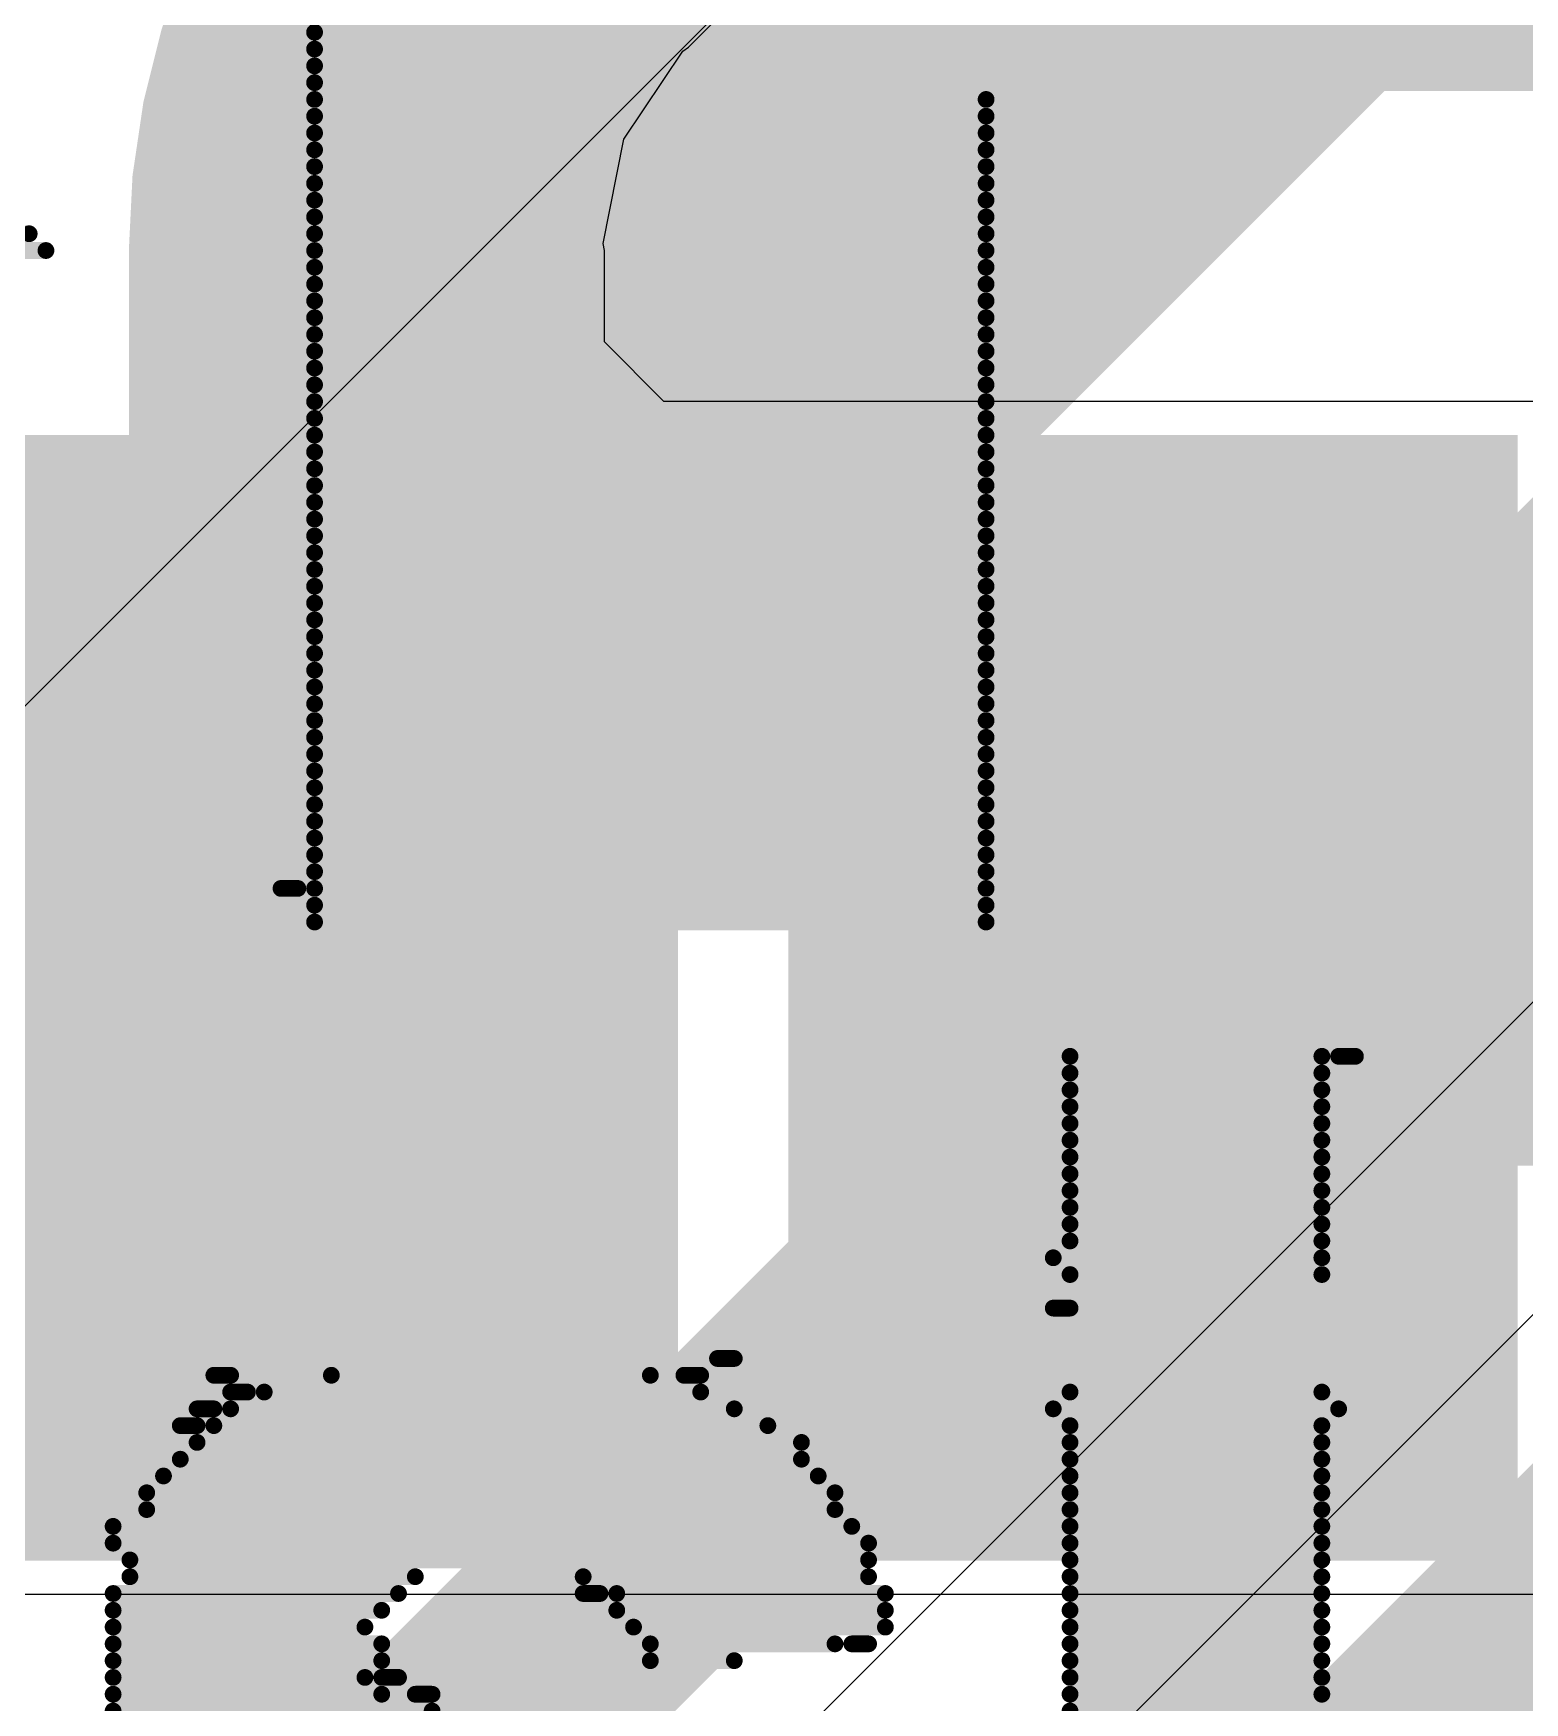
# Model space of a CAD drawing. Header units: inches. Extents: x -0.9 to 13.3, y -2.2 to 2.7.
# Drawn here: x 0.8137 to 0.9025, y -0.4595 to -0.3601 of the extents above; entities that cross this region are included whole.
import ezdxf

# ---------------------------------------------------------------- set-up
doc = ezdxf.new("R2010")
doc.units = ezdxf.units.IN
doc.header["$MEASUREMENT"] = 0
for name, color, linetype in [('Board Outline', 216, 'Continuous'), ('Bottom Layer', 5, 'Continuous'), ('Bottom Overlay', 54, 'Continuous'), ('Dimension', 6, 'Continuous'), ('Top Layer', 1, 'Continuous'), ('Top Paste', 8, 'Continuous'), ('Top Solder', 216, 'Continuous')]:
    doc.layers.add(name, color=color, linetype=linetype)

# ---------------------------------------------------------------- blocks, each defined once
blk = doc.blocks.new('38_SMD_M______16')
at = {"layer": 'Top Layer'}
for points in [[(0.314961, -0.232677), (0.374016, -0.232677), (0.374016, -0.26811), (0.314961, -0.26811)], [(0.314961, -0.282677), (0.374016, -0.282677), (0.374016, -0.31811), (0.314961, -0.31811)]]:
    blk.add_hatch(color=1, dxfattribs=at).paths.add_polyline_path(points)
at = {"layer": 'Top Paste'}
for points in [[(0.314961, -0.232677), (0.374016, -0.232677), (0.374016, -0.26811), (0.314961, -0.26811)], [(0.314961, -0.282677), (0.374016, -0.282677), (0.374016, -0.31811), (0.314961, -0.31811)]]:
    blk.add_hatch(color=8, dxfattribs=at).paths.add_polyline_path(points)
at = {"layer": 'Top Solder'}
for points in [[(0.310961, -0.228677), (0.378016, -0.228677), (0.378016, -0.27211), (0.310961, -0.27211)], [(0.310961, -0.278677), (0.378016, -0.278677), (0.378016, -0.32211), (0.310961, -0.32211)]]:
    blk.add_hatch(color=216, dxfattribs=at).paths.add_polyline_path(points)

msp = doc.modelspace()

# ---------------------------------------------------------------- linework, layer by layer
at = {"layer": 'Board Outline'}
msp.add_lwpolyline([(1.99867, 0.21567, 0.01, 0.01, -1.122171), (-0.011594, -1.513286, 0.01, 0.01, 0)], format="xyseb", dxfattribs=at)
at = {"layer": 'Bottom Layer'}
for p, q in [((0.833301, -0.48749), (1.154223, -0.166568)), ((1.154525, -0.184878), (0.824075, -0.515328)), ((0.885105, -0.32822), (0.785905, -0.42742))]:
    msp.add_line(p, q, dxfattribs=at)
for points in [[(0.799243, -0.440757, 0.025, 0.025, 0), (1.100501, -0.139499, 0.025, 0.025, 0)], [(0.823568, -0.477757, 0.015, 0.015, 0), (1.147989, -0.153336, 0.015, 0.015, 0)], [(0.833808, -0.525061, 0.015, 0.015, 0), (1.164258, -0.19461, 0.015, 0.015, 0)]]:
    msp.add_lwpolyline(points, format="xyseb", dxfattribs=at)
at = {"layer": 'Bottom Overlay'}
for points in [[(0.830404, -0.360047, 0.001, 0.001, 0), (0.950404, -0.360047, 0.001, 0.001, 0)], [(0.830404, -0.361047, 0.001, 0.001, 0), (0.950404, -0.361047, 0.001, 0.001, 0)], [(0.830404, -0.362047, 0.001, 0.001, 0), (0.950404, -0.362047, 0.001, 0.001, 0)], [(0.830404, -0.363047, 0.001, 0.001, 0), (0.950404, -0.363047, 0.001, 0.001, 0)], [(0.830404, -0.364047, 0.001, 0.001, 0), (0.870404, -0.364047, 0.001, 0.001, 0)], [(0.830404, -0.365047, 0.001, 0.001, 0), (0.870404, -0.365047, 0.001, 0.001, 0)], [(0.830404, -0.366047, 0.001, 0.001, 0), (0.870404, -0.366047, 0.001, 0.001, 0)], [(0.830404, -0.367047, 0.001, 0.001, 0), (0.870404, -0.367047, 0.001, 0.001, 0)], [(0.830404, -0.368047, 0.001, 0.001, 0), (0.870404, -0.368047, 0.001, 0.001, 0)], [(0.830404, -0.369047, 0.001, 0.001, 0), (0.870404, -0.369047, 0.001, 0.001, 0)], [(0.830404, -0.370047, 0.001, 0.001, 0), (0.870404, -0.370047, 0.001, 0.001, 0)], [(0.830404, -0.371047, 0.001, 0.001, 0), (0.870404, -0.371047, 0.001, 0.001, 0)], [(0.775404, -0.372047, 0.001, 0.001, 0), (0.813404, -0.372047, 0.001, 0.001, 0)], [(0.830404, -0.372047, 0.001, 0.001, 0), (0.870404, -0.372047, 0.001, 0.001, 0)], [(0.775404, -0.373047, 0.001, 0.001, 0), (0.814404, -0.373047, 0.001, 0.001, 0)], [(0.830404, -0.373047, 0.001, 0.001, 0), (0.870404, -0.373047, 0.001, 0.001, 0)], [(0.830404, -0.374047, 0.001, 0.001, 0), (0.870404, -0.374047, 0.001, 0.001, 0)], [(0.830404, -0.375047, 0.001, 0.001, 0), (0.870404, -0.375047, 0.001, 0.001, 0)], [(0.830404, -0.376047, 0.001, 0.001, 0), (0.870404, -0.376047, 0.001, 0.001, 0)], [(0.830404, -0.377047, 0.001, 0.001, 0), (0.870404, -0.377047, 0.001, 0.001, 0)], [(0.830404, -0.378047, 0.001, 0.001, 0), (0.870404, -0.378047, 0.001, 0.001, 0)], [(0.830404, -0.379047, 0.001, 0.001, 0), (0.870404, -0.379047, 0.001, 0.001, 0)], [(0.830404, -0.380047, 0.001, 0.001, 0), (0.870404, -0.380047, 0.001, 0.001, 0)], [(0.830404, -0.381047, 0.001, 0.001, 0), (0.870404, -0.381047, 0.001, 0.001, 0)], [(0.830404, -0.382047, 0.001, 0.001, 0), (0.870404, -0.382047, 0.001, 0.001, 0)], [(0.830404, -0.383047, 0.001, 0.001, 0), (0.870404, -0.383047, 0.001, 0.001, 0)], [(0.830404, -0.384047, 0.001, 0.001, 0), (0.870404, -0.384047, 0.001, 0.001, 0)], [(0.830404, -0.385047, 0.001, 0.001, 0), (0.870404, -0.385047, 0.001, 0.001, 0)], [(0.830404, -0.386047, 0.001, 0.001, 0), (0.870404, -0.386047, 0.001, 0.001, 0)], [(0.830404, -0.387047, 0.001, 0.001, 0), (0.870404, -0.387047, 0.001, 0.001, 0)], [(0.830404, -0.388047, 0.001, 0.001, 0), (0.870404, -0.388047, 0.001, 0.001, 0)], [(0.830404, -0.389047, 0.001, 0.001, 0), (0.870404, -0.389047, 0.001, 0.001, 0)], [(0.830404, -0.390047, 0.001, 0.001, 0), (0.870404, -0.390047, 0.001, 0.001, 0)], [(0.830404, -0.391047, 0.001, 0.001, 0), (0.870404, -0.391047, 0.001, 0.001, 0)], [(0.830404, -0.392047, 0.001, 0.001, 0), (0.870404, -0.392047, 0.001, 0.001, 0)], [(0.830404, -0.393047, 0.001, 0.001, 0), (0.870404, -0.393047, 0.001, 0.001, 0)], [(0.830404, -0.394047, 0.001, 0.001, 0), (0.870404, -0.394047, 0.001, 0.001, 0)], [(0.830404, -0.395047, 0.001, 0.001, 0), (0.870404, -0.395047, 0.001, 0.001, 0)], [(0.830404, -0.396047, 0.001, 0.001, 0), (0.870404, -0.396047, 0.001, 0.001, 0)], [(0.830404, -0.397047, 0.001, 0.001, 0), (0.870404, -0.397047, 0.001, 0.001, 0)], [(0.830404, -0.398047, 0.001, 0.001, 0), (0.870404, -0.398047, 0.001, 0.001, 0)], [(0.830404, -0.399047, 0.001, 0.001, 0), (0.870404, -0.399047, 0.001, 0.001, 0)], [(0.830404, -0.400047, 0.001, 0.001, 0), (0.870404, -0.400047, 0.001, 0.001, 0)], [(0.830404, -0.401047, 0.001, 0.001, 0), (0.870404, -0.401047, 0.001, 0.001, 0)], [(0.830404, -0.402047, 0.001, 0.001, 0), (0.870404, -0.402047, 0.001, 0.001, 0)], [(0.830404, -0.403047, 0.001, 0.001, 0), (0.870404, -0.403047, 0.001, 0.001, 0)], [(0.830404, -0.404047, 0.001, 0.001, 0), (0.870404, -0.404047, 0.001, 0.001, 0)], [(0.830404, -0.405047, 0.001, 0.001, 0), (0.870404, -0.405047, 0.001, 0.001, 0)], [(0.830404, -0.406047, 0.001, 0.001, 0), (0.870404, -0.406047, 0.001, 0.001, 0)], [(0.830404, -0.407047, 0.001, 0.001, 0), (0.870404, -0.407047, 0.001, 0.001, 0)], [(0.830404, -0.408047, 0.001, 0.001, 0), (0.870404, -0.408047, 0.001, 0.001, 0)], [(0.830404, -0.409047, 0.001, 0.001, 0), (0.870404, -0.409047, 0.001, 0.001, 0)], [(0.830404, -0.410047, 0.001, 0.001, 0), (0.870404, -0.410047, 0.001, 0.001, 0)], [(0.828404, -0.411047, 0.001, 0.001, 0), (0.829404, -0.411047, 0.001, 0.001, 0)], [(0.830404, -0.411047, 0.001, 0.001, 0), (0.870404, -0.411047, 0.001, 0.001, 0)], [(0.830404, -0.412047, 0.001, 0.001, 0), (0.870404, -0.412047, 0.001, 0.001, 0)], [(0.830404, -0.413047, 0.001, 0.001, 0), (0.870404, -0.413047, 0.001, 0.001, 0)], [(0.875404, -0.421047, 0.001, 0.001, 0), (0.890404, -0.421047, 0.001, 0.001, 0)], [(0.891404, -0.421047, 0.001, 0.001, 0), (0.892404, -0.421047, 0.001, 0.001, 0)], [(0.875404, -0.422047, 0.001, 0.001, 0), (0.890404, -0.422047, 0.001, 0.001, 0)], [(0.875404, -0.423047, 0.001, 0.001, 0), (0.890404, -0.423047, 0.001, 0.001, 0)], [(0.875404, -0.424047, 0.001, 0.001, 0), (0.890404, -0.424047, 0.001, 0.001, 0)], [(0.875404, -0.425047, 0.001, 0.001, 0), (0.890404, -0.425047, 0.001, 0.001, 0)], [(0.875404, -0.426047, 0.001, 0.001, 0), (0.890404, -0.426047, 0.001, 0.001, 0)], [(0.875404, -0.427047, 0.001, 0.001, 0), (0.890404, -0.427047, 0.001, 0.001, 0)], [(0.875404, -0.428047, 0.001, 0.001, 0), (0.890404, -0.428047, 0.001, 0.001, 0)], [(0.875404, -0.429047, 0.001, 0.001, 0), (0.890404, -0.429047, 0.001, 0.001, 0)], [(0.875404, -0.430047, 0.001, 0.001, 0), (0.890404, -0.430047, 0.001, 0.001, 0)], [(0.875404, -0.431047, 0.001, 0.001, 0), (0.890404, -0.431047, 0.001, 0.001, 0)], [(0.875404, -0.432047, 0.001, 0.001, 0), (0.890404, -0.432047, 0.001, 0.001, 0)], [(0.874404, -0.433047, 0.001, 0.001, 0), (0.890404, -0.433047, 0.001, 0.001, 0)], [(0.875404, -0.434047, 0.001, 0.001, 0), (0.890404, -0.434047, 0.001, 0.001, 0)], [(0.874404, -0.436047, 0.001, 0.001, 0), (0.875404, -0.436047, 0.001, 0.001, 0)], [(0.854404, -0.439047, 0.001, 0.001, 0), (0.855404, -0.439047, 0.001, 0.001, 0)], [(0.824404, -0.440047, 0.001, 0.001, 0), (0.825404, -0.440047, 0.001, 0.001, 0)], [(0.831404, -0.440047, 0.001, 0.001, 0), (0.850404, -0.440047, 0.001, 0.001, 0)], [(0.852404, -0.440047, 0.001, 0.001, 0), (0.853404, -0.440047, 0.001, 0.001, 0)], [(0.825404, -0.441047, 0.001, 0.001, 0), (0.826404, -0.441047, 0.001, 0.001, 0)], [(0.827404, -0.441047, 0.001, 0.001, 0), (0.853404, -0.441047, 0.001, 0.001, 0)], [(0.875404, -0.441047, 0.001, 0.001, 0), (0.890404, -0.441047, 0.001, 0.001, 0)], [(0.823404, -0.442047, 0.001, 0.001, 0), (0.824404, -0.442047, 0.001, 0.001, 0)], [(0.825404, -0.442047, 0.001, 0.001, 0), (0.855404, -0.442047, 0.001, 0.001, 0)], [(0.874404, -0.442047, 0.001, 0.001, 0), (0.891404, -0.442047, 0.001, 0.001, 0)], [(0.822404, -0.443047, 0.001, 0.001, 0), (0.823404, -0.443047, 0.001, 0.001, 0)], [(0.824404, -0.443047, 0.001, 0.001, 0), (0.857404, -0.443047, 0.001, 0.001, 0)], [(0.875404, -0.443047, 0.001, 0.001, 0), (0.890404, -0.443047, 0.001, 0.001, 0)], [(0.823404, -0.444047, 0.001, 0.001, 0), (0.859404, -0.444047, 0.001, 0.001, 0)], [(0.875404, -0.444047, 0.001, 0.001, 0), (0.890404, -0.444047, 0.001, 0.001, 0)], [(0.822404, -0.445047, 0.001, 0.001, 0), (0.859404, -0.445047, 0.001, 0.001, 0)], [(0.875404, -0.445047, 0.001, 0.001, 0), (0.890404, -0.445047, 0.001, 0.001, 0)], [(0.821404, -0.446047, 0.001, 0.001, 0), (0.860404, -0.446047, 0.001, 0.001, 0)], [(0.875404, -0.446047, 0.001, 0.001, 0), (0.890404, -0.446047, 0.001, 0.001, 0)], [(0.820404, -0.447047, 0.001, 0.001, 0), (0.861404, -0.447047, 0.001, 0.001, 0)], [(0.875404, -0.447047, 0.001, 0.001, 0), (0.890404, -0.447047, 0.001, 0.001, 0)], [(0.820404, -0.448047, 0.001, 0.001, 0), (0.861404, -0.448047, 0.001, 0.001, 0)], [(0.875404, -0.448047, 0.001, 0.001, 0), (0.890404, -0.448047, 0.001, 0.001, 0)], [(0.818404, -0.449047, 0.001, 0.001, 0), (0.862404, -0.449047, 0.001, 0.001, 0)], [(0.875404, -0.449047, 0.001, 0.001, 0), (0.890404, -0.449047, 0.001, 0.001, 0)], [(0.818404, -0.450047, 0.001, 0.001, 0), (0.863404, -0.450047, 0.001, 0.001, 0)], [(0.875404, -0.450047, 0.001, 0.001, 0), (0.890404, -0.450047, 0.001, 0.001, 0)], [(0.819404, -0.451047, 0.001, 0.001, 0), (0.863404, -0.451047, 0.001, 0.001, 0)], [(0.875404, -0.451047, 0.001, 0.001, 0), (0.890404, -0.451047, 0.001, 0.001, 0)], [(0.819404, -0.452047, 0.001, 0.001, 0), (0.836404, -0.452047, 0.001, 0.001, 0)], [(0.846404, -0.452047, 0.001, 0.001, 0), (0.863404, -0.452047, 0.001, 0.001, 0)], [(0.875404, -0.452047, 0.001, 0.001, 0), (0.890404, -0.452047, 0.001, 0.001, 0)], [(0.818404, -0.453047, 0.001, 0.001, 0), (0.835404, -0.453047, 0.001, 0.001, 0)], [(0.846404, -0.453047, 0.001, 0.001, 0), (0.847404, -0.453047, 0.001, 0.001, 0)], [(0.848404, -0.453047, 0.001, 0.001, 0), (0.864404, -0.453047, 0.001, 0.001, 0)], [(0.875404, -0.453047, 0.001, 0.001, 0), (0.890404, -0.453047, 0.001, 0.001, 0)], [(0.818404, -0.454047, 0.001, 0.001, 0), (0.834404, -0.454047, 0.001, 0.001, 0)], [(0.848404, -0.454047, 0.001, 0.001, 0), (0.864404, -0.454047, 0.001, 0.001, 0)], [(0.875404, -0.454047, 0.001, 0.001, 0), (0.890404, -0.454047, 0.001, 0.001, 0)], [(0.818404, -0.455047, 0.001, 0.001, 0), (0.833404, -0.455047, 0.001, 0.001, 0)], [(0.849404, -0.455047, 0.001, 0.001, 0), (0.864404, -0.455047, 0.001, 0.001, 0)], [(0.875404, -0.455047, 0.001, 0.001, 0), (0.890404, -0.455047, 0.001, 0.001, 0)], [(0.818404, -0.456047, 0.001, 0.001, 0), (0.834404, -0.456047, 0.001, 0.001, 0)], [(0.850404, -0.456047, 0.001, 0.001, 0), (0.861404, -0.456047, 0.001, 0.001, 0)], [(0.862404, -0.456047, 0.001, 0.001, 0), (0.863404, -0.456047, 0.001, 0.001, 0)], [(0.875404, -0.456047, 0.001, 0.001, 0), (0.890404, -0.456047, 0.001, 0.001, 0)], [(0.818404, -0.457047, 0.001, 0.001, 0), (0.834404, -0.457047, 0.001, 0.001, 0)], [(0.850404, -0.457047, 0.001, 0.001, 0), (0.855404, -0.457047, 0.001, 0.001, 0)], [(0.875404, -0.457047, 0.001, 0.001, 0), (0.890404, -0.457047, 0.001, 0.001, 0)], [(0.818404, -0.458047, 0.001, 0.001, 0), (0.833404, -0.458047, 0.001, 0.001, 0)], [(0.834404, -0.458047, 0.001, 0.001, 0), (0.835404, -0.458047, 0.001, 0.001, 0)], [(0.875404, -0.458047, 0.001, 0.001, 0), (0.890404, -0.458047, 0.001, 0.001, 0)], [(0.818404, -0.459047, 0.001, 0.001, 0), (0.834404, -0.459047, 0.001, 0.001, 0)], [(0.836404, -0.459047, 0.001, 0.001, 0), (0.837404, -0.459047, 0.001, 0.001, 0)], [(0.875404, -0.459047, 0.001, 0.001, 0), (0.890404, -0.459047, 0.001, 0.001, 0)], [(0.818404, -0.460047, 0.001, 0.001, 0), (0.837404, -0.460047, 0.001, 0.001, 0)], [(0.875404, -0.460047, 0.001, 0.001, 0), (0.890404, -0.460047, 0.001, 0.001, 0)]]:
    msp.add_lwpolyline(points, format="xyseb", dxfattribs=at)
for points in [[(0.830154, -0.360047, 0.0005, 0.0005, 1), (0.830654, -0.360047, 0.0005, 0.0005, 1)], [(0.830154, -0.361047, 0.0005, 0.0005, 1), (0.830654, -0.361047, 0.0005, 0.0005, 1)], [(0.830154, -0.362047, 0.0005, 0.0005, 1), (0.830654, -0.362047, 0.0005, 0.0005, 1)], [(0.830154, -0.363047, 0.0005, 0.0005, 1), (0.830654, -0.363047, 0.0005, 0.0005, 1)], [(0.830154, -0.364047, 0.0005, 0.0005, 1), (0.830654, -0.364047, 0.0005, 0.0005, 1)], [(0.870154, -0.364047, 0.0005, 0.0005, 1), (0.870654, -0.364047, 0.0005, 0.0005, 1)], [(0.830154, -0.365047, 0.0005, 0.0005, 1), (0.830654, -0.365047, 0.0005, 0.0005, 1)], [(0.870154, -0.365047, 0.0005, 0.0005, 1), (0.870654, -0.365047, 0.0005, 0.0005, 1)], [(0.830154, -0.366047, 0.0005, 0.0005, 1), (0.830654, -0.366047, 0.0005, 0.0005, 1)], [(0.870154, -0.366047, 0.0005, 0.0005, 1), (0.870654, -0.366047, 0.0005, 0.0005, 1)], [(0.830154, -0.367047, 0.0005, 0.0005, 1), (0.830654, -0.367047, 0.0005, 0.0005, 1)], [(0.870154, -0.367047, 0.0005, 0.0005, 1), (0.870654, -0.367047, 0.0005, 0.0005, 1)], [(0.830154, -0.368047, 0.0005, 0.0005, 1), (0.830654, -0.368047, 0.0005, 0.0005, 1)], [(0.870154, -0.368047, 0.0005, 0.0005, 1), (0.870654, -0.368047, 0.0005, 0.0005, 1)], [(0.830154, -0.369047, 0.0005, 0.0005, 1), (0.830654, -0.369047, 0.0005, 0.0005, 1)], [(0.870154, -0.369047, 0.0005, 0.0005, 1), (0.870654, -0.369047, 0.0005, 0.0005, 1)], [(0.830154, -0.370047, 0.0005, 0.0005, 1), (0.830654, -0.370047, 0.0005, 0.0005, 1)], [(0.870154, -0.370047, 0.0005, 0.0005, 1), (0.870654, -0.370047, 0.0005, 0.0005, 1)], [(0.830154, -0.371047, 0.0005, 0.0005, 1), (0.830654, -0.371047, 0.0005, 0.0005, 1)], [(0.870154, -0.371047, 0.0005, 0.0005, 1), (0.870654, -0.371047, 0.0005, 0.0005, 1)], [(0.813154, -0.372047, 0.0005, 0.0005, 1), (0.813654, -0.372047, 0.0005, 0.0005, 1)], [(0.830154, -0.372047, 0.0005, 0.0005, 1), (0.830654, -0.372047, 0.0005, 0.0005, 1)], [(0.870154, -0.372047, 0.0005, 0.0005, 1), (0.870654, -0.372047, 0.0005, 0.0005, 1)], [(0.814154, -0.373047, 0.0005, 0.0005, 1), (0.814654, -0.373047, 0.0005, 0.0005, 1)], [(0.830154, -0.373047, 0.0005, 0.0005, 1), (0.830654, -0.373047, 0.0005, 0.0005, 1)], [(0.870154, -0.373047, 0.0005, 0.0005, 1), (0.870654, -0.373047, 0.0005, 0.0005, 1)], [(0.830154, -0.374047, 0.0005, 0.0005, 1), (0.830654, -0.374047, 0.0005, 0.0005, 1)], [(0.870154, -0.374047, 0.0005, 0.0005, 1), (0.870654, -0.374047, 0.0005, 0.0005, 1)], [(0.830154, -0.375047, 0.0005, 0.0005, 1), (0.830654, -0.375047, 0.0005, 0.0005, 1)], [(0.870154, -0.375047, 0.0005, 0.0005, 1), (0.870654, -0.375047, 0.0005, 0.0005, 1)], [(0.830154, -0.376047, 0.0005, 0.0005, 1), (0.830654, -0.376047, 0.0005, 0.0005, 1)], [(0.870154, -0.376047, 0.0005, 0.0005, 1), (0.870654, -0.376047, 0.0005, 0.0005, 1)], [(0.830154, -0.377047, 0.0005, 0.0005, 1), (0.830654, -0.377047, 0.0005, 0.0005, 1)], [(0.870154, -0.377047, 0.0005, 0.0005, 1), (0.870654, -0.377047, 0.0005, 0.0005, 1)], [(0.830154, -0.378047, 0.0005, 0.0005, 1), (0.830654, -0.378047, 0.0005, 0.0005, 1)], [(0.870154, -0.378047, 0.0005, 0.0005, 1), (0.870654, -0.378047, 0.0005, 0.0005, 1)], [(0.830154, -0.379047, 0.0005, 0.0005, 1), (0.830654, -0.379047, 0.0005, 0.0005, 1)], [(0.870154, -0.379047, 0.0005, 0.0005, 1), (0.870654, -0.379047, 0.0005, 0.0005, 1)], [(0.830154, -0.380047, 0.0005, 0.0005, 1), (0.830654, -0.380047, 0.0005, 0.0005, 1)], [(0.870154, -0.380047, 0.0005, 0.0005, 1), (0.870654, -0.380047, 0.0005, 0.0005, 1)], [(0.830154, -0.381047, 0.0005, 0.0005, 1), (0.830654, -0.381047, 0.0005, 0.0005, 1)], [(0.870154, -0.381047, 0.0005, 0.0005, 1), (0.870654, -0.381047, 0.0005, 0.0005, 1)], [(0.830154, -0.382047, 0.0005, 0.0005, 1), (0.830654, -0.382047, 0.0005, 0.0005, 1)], [(0.870154, -0.382047, 0.0005, 0.0005, 1), (0.870654, -0.382047, 0.0005, 0.0005, 1)], [(0.830154, -0.383047, 0.0005, 0.0005, 1), (0.830654, -0.383047, 0.0005, 0.0005, 1)], [(0.870154, -0.383047, 0.0005, 0.0005, 1), (0.870654, -0.383047, 0.0005, 0.0005, 1)], [(0.830154, -0.384047, 0.0005, 0.0005, 1), (0.830654, -0.384047, 0.0005, 0.0005, 1)], [(0.870154, -0.384047, 0.0005, 0.0005, 1), (0.870654, -0.384047, 0.0005, 0.0005, 1)], [(0.830154, -0.385047, 0.0005, 0.0005, 1), (0.830654, -0.385047, 0.0005, 0.0005, 1)], [(0.870154, -0.385047, 0.0005, 0.0005, 1), (0.870654, -0.385047, 0.0005, 0.0005, 1)], [(0.830154, -0.386047, 0.0005, 0.0005, 1), (0.830654, -0.386047, 0.0005, 0.0005, 1)], [(0.870154, -0.386047, 0.0005, 0.0005, 1), (0.870654, -0.386047, 0.0005, 0.0005, 1)], [(0.830154, -0.387047, 0.0005, 0.0005, 1), (0.830654, -0.387047, 0.0005, 0.0005, 1)], [(0.870154, -0.387047, 0.0005, 0.0005, 1), (0.870654, -0.387047, 0.0005, 0.0005, 1)], [(0.830154, -0.388047, 0.0005, 0.0005, 1), (0.830654, -0.388047, 0.0005, 0.0005, 1)], [(0.870154, -0.388047, 0.0005, 0.0005, 1), (0.870654, -0.388047, 0.0005, 0.0005, 1)], [(0.830154, -0.389047, 0.0005, 0.0005, 1), (0.830654, -0.389047, 0.0005, 0.0005, 1)], [(0.870154, -0.389047, 0.0005, 0.0005, 1), (0.870654, -0.389047, 0.0005, 0.0005, 1)], [(0.830154, -0.390047, 0.0005, 0.0005, 1), (0.830654, -0.390047, 0.0005, 0.0005, 1)], [(0.870154, -0.390047, 0.0005, 0.0005, 1), (0.870654, -0.390047, 0.0005, 0.0005, 1)], [(0.830154, -0.391047, 0.0005, 0.0005, 1), (0.830654, -0.391047, 0.0005, 0.0005, 1)], [(0.870154, -0.391047, 0.0005, 0.0005, 1), (0.870654, -0.391047, 0.0005, 0.0005, 1)], [(0.830154, -0.392047, 0.0005, 0.0005, 1), (0.830654, -0.392047, 0.0005, 0.0005, 1)], [(0.870154, -0.392047, 0.0005, 0.0005, 1), (0.870654, -0.392047, 0.0005, 0.0005, 1)], [(0.830154, -0.393047, 0.0005, 0.0005, 1), (0.830654, -0.393047, 0.0005, 0.0005, 1)], [(0.870154, -0.393047, 0.0005, 0.0005, 1), (0.870654, -0.393047, 0.0005, 0.0005, 1)], [(0.830154, -0.394047, 0.0005, 0.0005, 1), (0.830654, -0.394047, 0.0005, 0.0005, 1)], [(0.870154, -0.394047, 0.0005, 0.0005, 1), (0.870654, -0.394047, 0.0005, 0.0005, 1)], [(0.830154, -0.395047, 0.0005, 0.0005, 1), (0.830654, -0.395047, 0.0005, 0.0005, 1)], [(0.870154, -0.395047, 0.0005, 0.0005, 1), (0.870654, -0.395047, 0.0005, 0.0005, 1)], [(0.830154, -0.396047, 0.0005, 0.0005, 1), (0.830654, -0.396047, 0.0005, 0.0005, 1)], [(0.870154, -0.396047, 0.0005, 0.0005, 1), (0.870654, -0.396047, 0.0005, 0.0005, 1)], [(0.830154, -0.397047, 0.0005, 0.0005, 1), (0.830654, -0.397047, 0.0005, 0.0005, 1)], [(0.870154, -0.397047, 0.0005, 0.0005, 1), (0.870654, -0.397047, 0.0005, 0.0005, 1)], [(0.830154, -0.398047, 0.0005, 0.0005, 1), (0.830654, -0.398047, 0.0005, 0.0005, 1)], [(0.870154, -0.398047, 0.0005, 0.0005, 1), (0.870654, -0.398047, 0.0005, 0.0005, 1)], [(0.830154, -0.399047, 0.0005, 0.0005, 1), (0.830654, -0.399047, 0.0005, 0.0005, 1)], [(0.870154, -0.399047, 0.0005, 0.0005, 1), (0.870654, -0.399047, 0.0005, 0.0005, 1)], [(0.830154, -0.400047, 0.0005, 0.0005, 1), (0.830654, -0.400047, 0.0005, 0.0005, 1)], [(0.870154, -0.400047, 0.0005, 0.0005, 1), (0.870654, -0.400047, 0.0005, 0.0005, 1)], [(0.830154, -0.401047, 0.0005, 0.0005, 1), (0.830654, -0.401047, 0.0005, 0.0005, 1)], [(0.870154, -0.401047, 0.0005, 0.0005, 1), (0.870654, -0.401047, 0.0005, 0.0005, 1)], [(0.830154, -0.402047, 0.0005, 0.0005, 1), (0.830654, -0.402047, 0.0005, 0.0005, 1)], [(0.870154, -0.402047, 0.0005, 0.0005, 1), (0.870654, -0.402047, 0.0005, 0.0005, 1)], [(0.830154, -0.403047, 0.0005, 0.0005, 1), (0.830654, -0.403047, 0.0005, 0.0005, 1)], [(0.870154, -0.403047, 0.0005, 0.0005, 1), (0.870654, -0.403047, 0.0005, 0.0005, 1)], [(0.830154, -0.404047, 0.0005, 0.0005, 1), (0.830654, -0.404047, 0.0005, 0.0005, 1)], [(0.870154, -0.404047, 0.0005, 0.0005, 1), (0.870654, -0.404047, 0.0005, 0.0005, 1)], [(0.830154, -0.405047, 0.0005, 0.0005, 1), (0.830654, -0.405047, 0.0005, 0.0005, 1)], [(0.870154, -0.405047, 0.0005, 0.0005, 1), (0.870654, -0.405047, 0.0005, 0.0005, 1)], [(0.830154, -0.406047, 0.0005, 0.0005, 1), (0.830654, -0.406047, 0.0005, 0.0005, 1)], [(0.870154, -0.406047, 0.0005, 0.0005, 1), (0.870654, -0.406047, 0.0005, 0.0005, 1)], [(0.830154, -0.407047, 0.0005, 0.0005, 1), (0.830654, -0.407047, 0.0005, 0.0005, 1)], [(0.870154, -0.407047, 0.0005, 0.0005, 1), (0.870654, -0.407047, 0.0005, 0.0005, 1)], [(0.830154, -0.408047, 0.0005, 0.0005, 1), (0.830654, -0.408047, 0.0005, 0.0005, 1)], [(0.870154, -0.408047, 0.0005, 0.0005, 1), (0.870654, -0.408047, 0.0005, 0.0005, 1)], [(0.830154, -0.409047, 0.0005, 0.0005, 1), (0.830654, -0.409047, 0.0005, 0.0005, 1)], [(0.870154, -0.409047, 0.0005, 0.0005, 1), (0.870654, -0.409047, 0.0005, 0.0005, 1)], [(0.830154, -0.410047, 0.0005, 0.0005, 1), (0.830654, -0.410047, 0.0005, 0.0005, 1)], [(0.870154, -0.410047, 0.0005, 0.0005, 1), (0.870654, -0.410047, 0.0005, 0.0005, 1)], [(0.828154, -0.411047, 0.0005, 0.0005, 1), (0.828654, -0.411047, 0.0005, 0.0005, 1)], [(0.829154, -0.411047, 0.0005, 0.0005, 1), (0.829654, -0.411047, 0.0005, 0.0005, 1)], [(0.830154, -0.411047, 0.0005, 0.0005, 1), (0.830654, -0.411047, 0.0005, 0.0005, 1)], [(0.870154, -0.411047, 0.0005, 0.0005, 1), (0.870654, -0.411047, 0.0005, 0.0005, 1)], [(0.830154, -0.412047, 0.0005, 0.0005, 1), (0.830654, -0.412047, 0.0005, 0.0005, 1)], [(0.870154, -0.412047, 0.0005, 0.0005, 1), (0.870654, -0.412047, 0.0005, 0.0005, 1)], [(0.830154, -0.413047, 0.0005, 0.0005, 1), (0.830654, -0.413047, 0.0005, 0.0005, 1)], [(0.870154, -0.413047, 0.0005, 0.0005, 1), (0.870654, -0.413047, 0.0005, 0.0005, 1)], [(0.875154, -0.421047, 0.0005, 0.0005, 1), (0.875654, -0.421047, 0.0005, 0.0005, 1)], [(0.890154, -0.421047, 0.0005, 0.0005, 1), (0.890654, -0.421047, 0.0005, 0.0005, 1)], [(0.891154, -0.421047, 0.0005, 0.0005, 1), (0.891654, -0.421047, 0.0005, 0.0005, 1)], [(0.892154, -0.421047, 0.0005, 0.0005, 1), (0.892654, -0.421047, 0.0005, 0.0005, 1)], [(0.875154, -0.422047, 0.0005, 0.0005, 1), (0.875654, -0.422047, 0.0005, 0.0005, 1)], [(0.890154, -0.422047, 0.0005, 0.0005, 1), (0.890654, -0.422047, 0.0005, 0.0005, 1)], [(0.875154, -0.423047, 0.0005, 0.0005, 1), (0.875654, -0.423047, 0.0005, 0.0005, 1)], [(0.890154, -0.423047, 0.0005, 0.0005, 1), (0.890654, -0.423047, 0.0005, 0.0005, 1)], [(0.875154, -0.424047, 0.0005, 0.0005, 1), (0.875654, -0.424047, 0.0005, 0.0005, 1)], [(0.890154, -0.424047, 0.0005, 0.0005, 1), (0.890654, -0.424047, 0.0005, 0.0005, 1)], [(0.875154, -0.425047, 0.0005, 0.0005, 1), (0.875654, -0.425047, 0.0005, 0.0005, 1)], [(0.890154, -0.425047, 0.0005, 0.0005, 1), (0.890654, -0.425047, 0.0005, 0.0005, 1)], [(0.875154, -0.426047, 0.0005, 0.0005, 1), (0.875654, -0.426047, 0.0005, 0.0005, 1)], [(0.890154, -0.426047, 0.0005, 0.0005, 1), (0.890654, -0.426047, 0.0005, 0.0005, 1)], [(0.875154, -0.427047, 0.0005, 0.0005, 1), (0.875654, -0.427047, 0.0005, 0.0005, 1)], [(0.890154, -0.427047, 0.0005, 0.0005, 1), (0.890654, -0.427047, 0.0005, 0.0005, 1)], [(0.875154, -0.428047, 0.0005, 0.0005, 1), (0.875654, -0.428047, 0.0005, 0.0005, 1)], [(0.890154, -0.428047, 0.0005, 0.0005, 1), (0.890654, -0.428047, 0.0005, 0.0005, 1)], [(0.875154, -0.429047, 0.0005, 0.0005, 1), (0.875654, -0.429047, 0.0005, 0.0005, 1)], [(0.890154, -0.429047, 0.0005, 0.0005, 1), (0.890654, -0.429047, 0.0005, 0.0005, 1)], [(0.875154, -0.430047, 0.0005, 0.0005, 1), (0.875654, -0.430047, 0.0005, 0.0005, 1)], [(0.890154, -0.430047, 0.0005, 0.0005, 1), (0.890654, -0.430047, 0.0005, 0.0005, 1)], [(0.875154, -0.431047, 0.0005, 0.0005, 1), (0.875654, -0.431047, 0.0005, 0.0005, 1)], [(0.890154, -0.431047, 0.0005, 0.0005, 1), (0.890654, -0.431047, 0.0005, 0.0005, 1)], [(0.875154, -0.432047, 0.0005, 0.0005, 1), (0.875654, -0.432047, 0.0005, 0.0005, 1)], [(0.890154, -0.432047, 0.0005, 0.0005, 1), (0.890654, -0.432047, 0.0005, 0.0005, 1)], [(0.874154, -0.433047, 0.0005, 0.0005, 1), (0.874654, -0.433047, 0.0005, 0.0005, 1)], [(0.890154, -0.433047, 0.0005, 0.0005, 1), (0.890654, -0.433047, 0.0005, 0.0005, 1)], [(0.875154, -0.434047, 0.0005, 0.0005, 1), (0.875654, -0.434047, 0.0005, 0.0005, 1)], [(0.890154, -0.434047, 0.0005, 0.0005, 1), (0.890654, -0.434047, 0.0005, 0.0005, 1)], [(0.874154, -0.436047, 0.0005, 0.0005, 1), (0.874654, -0.436047, 0.0005, 0.0005, 1)], [(0.875154, -0.436047, 0.0005, 0.0005, 1), (0.875654, -0.436047, 0.0005, 0.0005, 1)], [(0.854154, -0.439047, 0.0005, 0.0005, 1), (0.854654, -0.439047, 0.0005, 0.0005, 1)], [(0.855154, -0.439047, 0.0005, 0.0005, 1), (0.855654, -0.439047, 0.0005, 0.0005, 1)], [(0.824154, -0.440047, 0.0005, 0.0005, 1), (0.824654, -0.440047, 0.0005, 0.0005, 1)], [(0.825154, -0.440047, 0.0005, 0.0005, 1), (0.825654, -0.440047, 0.0005, 0.0005, 1)], [(0.831154, -0.440047, 0.0005, 0.0005, 1), (0.831654, -0.440047, 0.0005, 0.0005, 1)], [(0.850154, -0.440047, 0.0005, 0.0005, 1), (0.850654, -0.440047, 0.0005, 0.0005, 1)], [(0.852154, -0.440047, 0.0005, 0.0005, 1), (0.852654, -0.440047, 0.0005, 0.0005, 1)], [(0.853154, -0.440047, 0.0005, 0.0005, 1), (0.853654, -0.440047, 0.0005, 0.0005, 1)], [(0.825154, -0.441047, 0.0005, 0.0005, 1), (0.825654, -0.441047, 0.0005, 0.0005, 1)], [(0.826154, -0.441047, 0.0005, 0.0005, 1), (0.826654, -0.441047, 0.0005, 0.0005, 1)], [(0.827154, -0.441047, 0.0005, 0.0005, 1), (0.827654, -0.441047, 0.0005, 0.0005, 1)], [(0.853154, -0.441047, 0.0005, 0.0005, 1), (0.853654, -0.441047, 0.0005, 0.0005, 1)], [(0.875154, -0.441047, 0.0005, 0.0005, 1), (0.875654, -0.441047, 0.0005, 0.0005, 1)], [(0.890154, -0.441047, 0.0005, 0.0005, 1), (0.890654, -0.441047, 0.0005, 0.0005, 1)], [(0.823154, -0.442047, 0.0005, 0.0005, 1), (0.823654, -0.442047, 0.0005, 0.0005, 1)], [(0.824154, -0.442047, 0.0005, 0.0005, 1), (0.824654, -0.442047, 0.0005, 0.0005, 1)], [(0.825154, -0.442047, 0.0005, 0.0005, 1), (0.825654, -0.442047, 0.0005, 0.0005, 1)], [(0.855154, -0.442047, 0.0005, 0.0005, 1), (0.855654, -0.442047, 0.0005, 0.0005, 1)], [(0.874154, -0.442047, 0.0005, 0.0005, 1), (0.874654, -0.442047, 0.0005, 0.0005, 1)], [(0.891154, -0.442047, 0.0005, 0.0005, 1), (0.891654, -0.442047, 0.0005, 0.0005, 1)], [(0.822154, -0.443047, 0.0005, 0.0005, 1), (0.822654, -0.443047, 0.0005, 0.0005, 1)], [(0.823154, -0.443047, 0.0005, 0.0005, 1), (0.823654, -0.443047, 0.0005, 0.0005, 1)], [(0.824154, -0.443047, 0.0005, 0.0005, 1), (0.824654, -0.443047, 0.0005, 0.0005, 1)], [(0.857154, -0.443047, 0.0005, 0.0005, 1), (0.857654, -0.443047, 0.0005, 0.0005, 1)], [(0.875154, -0.443047, 0.0005, 0.0005, 1), (0.875654, -0.443047, 0.0005, 0.0005, 1)], [(0.890154, -0.443047, 0.0005, 0.0005, 1), (0.890654, -0.443047, 0.0005, 0.0005, 1)], [(0.823154, -0.444047, 0.0005, 0.0005, 1), (0.823654, -0.444047, 0.0005, 0.0005, 1)], [(0.859154, -0.444047, 0.0005, 0.0005, 1), (0.859654, -0.444047, 0.0005, 0.0005, 1)], [(0.875154, -0.444047, 0.0005, 0.0005, 1), (0.875654, -0.444047, 0.0005, 0.0005, 1)], [(0.890154, -0.444047, 0.0005, 0.0005, 1), (0.890654, -0.444047, 0.0005, 0.0005, 1)], [(0.822154, -0.445047, 0.0005, 0.0005, 1), (0.822654, -0.445047, 0.0005, 0.0005, 1)], [(0.859154, -0.445047, 0.0005, 0.0005, 1), (0.859654, -0.445047, 0.0005, 0.0005, 1)], [(0.875154, -0.445047, 0.0005, 0.0005, 1), (0.875654, -0.445047, 0.0005, 0.0005, 1)], [(0.890154, -0.445047, 0.0005, 0.0005, 1), (0.890654, -0.445047, 0.0005, 0.0005, 1)], [(0.821154, -0.446047, 0.0005, 0.0005, 1), (0.821654, -0.446047, 0.0005, 0.0005, 1)], [(0.860154, -0.446047, 0.0005, 0.0005, 1), (0.860654, -0.446047, 0.0005, 0.0005, 1)], [(0.875154, -0.446047, 0.0005, 0.0005, 1), (0.875654, -0.446047, 0.0005, 0.0005, 1)], [(0.890154, -0.446047, 0.0005, 0.0005, 1), (0.890654, -0.446047, 0.0005, 0.0005, 1)], [(0.820154, -0.447047, 0.0005, 0.0005, 1), (0.820654, -0.447047, 0.0005, 0.0005, 1)], [(0.861154, -0.447047, 0.0005, 0.0005, 1), (0.861654, -0.447047, 0.0005, 0.0005, 1)], [(0.875154, -0.447047, 0.0005, 0.0005, 1), (0.875654, -0.447047, 0.0005, 0.0005, 1)], [(0.890154, -0.447047, 0.0005, 0.0005, 1), (0.890654, -0.447047, 0.0005, 0.0005, 1)], [(0.820154, -0.448047, 0.0005, 0.0005, 1), (0.820654, -0.448047, 0.0005, 0.0005, 1)], [(0.861154, -0.448047, 0.0005, 0.0005, 1), (0.861654, -0.448047, 0.0005, 0.0005, 1)], [(0.875154, -0.448047, 0.0005, 0.0005, 1), (0.875654, -0.448047, 0.0005, 0.0005, 1)], [(0.890154, -0.448047, 0.0005, 0.0005, 1), (0.890654, -0.448047, 0.0005, 0.0005, 1)], [(0.818154, -0.449047, 0.0005, 0.0005, 1), (0.818654, -0.449047, 0.0005, 0.0005, 1)], [(0.862154, -0.449047, 0.0005, 0.0005, 1), (0.862654, -0.449047, 0.0005, 0.0005, 1)], [(0.875154, -0.449047, 0.0005, 0.0005, 1), (0.875654, -0.449047, 0.0005, 0.0005, 1)], [(0.890154, -0.449047, 0.0005, 0.0005, 1), (0.890654, -0.449047, 0.0005, 0.0005, 1)], [(0.818154, -0.450047, 0.0005, 0.0005, 1), (0.818654, -0.450047, 0.0005, 0.0005, 1)], [(0.863154, -0.450047, 0.0005, 0.0005, 1), (0.863654, -0.450047, 0.0005, 0.0005, 1)], [(0.875154, -0.450047, 0.0005, 0.0005, 1), (0.875654, -0.450047, 0.0005, 0.0005, 1)], [(0.890154, -0.450047, 0.0005, 0.0005, 1), (0.890654, -0.450047, 0.0005, 0.0005, 1)], [(0.819154, -0.451047, 0.0005, 0.0005, 1), (0.819654, -0.451047, 0.0005, 0.0005, 1)], [(0.863154, -0.451047, 0.0005, 0.0005, 1), (0.863654, -0.451047, 0.0005, 0.0005, 1)], [(0.875154, -0.451047, 0.0005, 0.0005, 1), (0.875654, -0.451047, 0.0005, 0.0005, 1)], [(0.890154, -0.451047, 0.0005, 0.0005, 1), (0.890654, -0.451047, 0.0005, 0.0005, 1)], [(0.819154, -0.452047, 0.0005, 0.0005, 1), (0.819654, -0.452047, 0.0005, 0.0005, 1)], [(0.836154, -0.452047, 0.0005, 0.0005, 1), (0.836654, -0.452047, 0.0005, 0.0005, 1)], [(0.846154, -0.452047, 0.0005, 0.0005, 1), (0.846654, -0.452047, 0.0005, 0.0005, 1)], [(0.863154, -0.452047, 0.0005, 0.0005, 1), (0.863654, -0.452047, 0.0005, 0.0005, 1)], [(0.875154, -0.452047, 0.0005, 0.0005, 1), (0.875654, -0.452047, 0.0005, 0.0005, 1)], [(0.890154, -0.452047, 0.0005, 0.0005, 1), (0.890654, -0.452047, 0.0005, 0.0005, 1)], [(0.818154, -0.453047, 0.0005, 0.0005, 1), (0.818654, -0.453047, 0.0005, 0.0005, 1)], [(0.835154, -0.453047, 0.0005, 0.0005, 1), (0.835654, -0.453047, 0.0005, 0.0005, 1)], [(0.846154, -0.453047, 0.0005, 0.0005, 1), (0.846654, -0.453047, 0.0005, 0.0005, 1)], [(0.847154, -0.453047, 0.0005, 0.0005, 1), (0.847654, -0.453047, 0.0005, 0.0005, 1)], [(0.848154, -0.453047, 0.0005, 0.0005, 1), (0.848654, -0.453047, 0.0005, 0.0005, 1)], [(0.864154, -0.453047, 0.0005, 0.0005, 1), (0.864654, -0.453047, 0.0005, 0.0005, 1)], [(0.875154, -0.453047, 0.0005, 0.0005, 1), (0.875654, -0.453047, 0.0005, 0.0005, 1)], [(0.890154, -0.453047, 0.0005, 0.0005, 1), (0.890654, -0.453047, 0.0005, 0.0005, 1)], [(0.818154, -0.454047, 0.0005, 0.0005, 1), (0.818654, -0.454047, 0.0005, 0.0005, 1)], [(0.834154, -0.454047, 0.0005, 0.0005, 1), (0.834654, -0.454047, 0.0005, 0.0005, 1)], [(0.848154, -0.454047, 0.0005, 0.0005, 1), (0.848654, -0.454047, 0.0005, 0.0005, 1)], [(0.864154, -0.454047, 0.0005, 0.0005, 1), (0.864654, -0.454047, 0.0005, 0.0005, 1)], [(0.875154, -0.454047, 0.0005, 0.0005, 1), (0.875654, -0.454047, 0.0005, 0.0005, 1)], [(0.890154, -0.454047, 0.0005, 0.0005, 1), (0.890654, -0.454047, 0.0005, 0.0005, 1)], [(0.818154, -0.455047, 0.0005, 0.0005, 1), (0.818654, -0.455047, 0.0005, 0.0005, 1)], [(0.833154, -0.455047, 0.0005, 0.0005, 1), (0.833654, -0.455047, 0.0005, 0.0005, 1)], [(0.849154, -0.455047, 0.0005, 0.0005, 1), (0.849654, -0.455047, 0.0005, 0.0005, 1)], [(0.864154, -0.455047, 0.0005, 0.0005, 1), (0.864654, -0.455047, 0.0005, 0.0005, 1)], [(0.875154, -0.455047, 0.0005, 0.0005, 1), (0.875654, -0.455047, 0.0005, 0.0005, 1)], [(0.890154, -0.455047, 0.0005, 0.0005, 1), (0.890654, -0.455047, 0.0005, 0.0005, 1)], [(0.818154, -0.456047, 0.0005, 0.0005, 1), (0.818654, -0.456047, 0.0005, 0.0005, 1)], [(0.834154, -0.456047, 0.0005, 0.0005, 1), (0.834654, -0.456047, 0.0005, 0.0005, 1)], [(0.850154, -0.456047, 0.0005, 0.0005, 1), (0.850654, -0.456047, 0.0005, 0.0005, 1)], [(0.861154, -0.456047, 0.0005, 0.0005, 1), (0.861654, -0.456047, 0.0005, 0.0005, 1)], [(0.862154, -0.456047, 0.0005, 0.0005, 1), (0.862654, -0.456047, 0.0005, 0.0005, 1)], [(0.863154, -0.456047, 0.0005, 0.0005, 1), (0.863654, -0.456047, 0.0005, 0.0005, 1)], [(0.875154, -0.456047, 0.0005, 0.0005, 1), (0.875654, -0.456047, 0.0005, 0.0005, 1)], [(0.890154, -0.456047, 0.0005, 0.0005, 1), (0.890654, -0.456047, 0.0005, 0.0005, 1)], [(0.818154, -0.457047, 0.0005, 0.0005, 1), (0.818654, -0.457047, 0.0005, 0.0005, 1)], [(0.834154, -0.457047, 0.0005, 0.0005, 1), (0.834654, -0.457047, 0.0005, 0.0005, 1)], [(0.850154, -0.457047, 0.0005, 0.0005, 1), (0.850654, -0.457047, 0.0005, 0.0005, 1)], [(0.855154, -0.457047, 0.0005, 0.0005, 1), (0.855654, -0.457047, 0.0005, 0.0005, 1)], [(0.875154, -0.457047, 0.0005, 0.0005, 1), (0.875654, -0.457047, 0.0005, 0.0005, 1)], [(0.890154, -0.457047, 0.0005, 0.0005, 1), (0.890654, -0.457047, 0.0005, 0.0005, 1)], [(0.818154, -0.458047, 0.0005, 0.0005, 1), (0.818654, -0.458047, 0.0005, 0.0005, 1)], [(0.833154, -0.458047, 0.0005, 0.0005, 1), (0.833654, -0.458047, 0.0005, 0.0005, 1)], [(0.834154, -0.458047, 0.0005, 0.0005, 1), (0.834654, -0.458047, 0.0005, 0.0005, 1)], [(0.835154, -0.458047, 0.0005, 0.0005, 1), (0.835654, -0.458047, 0.0005, 0.0005, 1)], [(0.875154, -0.458047, 0.0005, 0.0005, 1), (0.875654, -0.458047, 0.0005, 0.0005, 1)], [(0.890154, -0.458047, 0.0005, 0.0005, 1), (0.890654, -0.458047, 0.0005, 0.0005, 1)], [(0.818154, -0.459047, 0.0005, 0.0005, 1), (0.818654, -0.459047, 0.0005, 0.0005, 1)], [(0.834154, -0.459047, 0.0005, 0.0005, 1), (0.834654, -0.459047, 0.0005, 0.0005, 1)], [(0.836154, -0.459047, 0.0005, 0.0005, 1), (0.836654, -0.459047, 0.0005, 0.0005, 1)], [(0.837154, -0.459047, 0.0005, 0.0005, 1), (0.837654, -0.459047, 0.0005, 0.0005, 1)], [(0.875154, -0.459047, 0.0005, 0.0005, 1), (0.875654, -0.459047, 0.0005, 0.0005, 1)], [(0.890154, -0.459047, 0.0005, 0.0005, 1), (0.890654, -0.459047, 0.0005, 0.0005, 1)], [(0.818154, -0.460047, 0.0005, 0.0005, 1), (0.818654, -0.460047, 0.0005, 0.0005, 1)], [(0.837154, -0.460047, 0.0005, 0.0005, 1), (0.837654, -0.460047, 0.0005, 0.0005, 1)], [(0.875154, -0.460047, 0.0005, 0.0005, 1), (0.875654, -0.460047, 0.0005, 0.0005, 1)]]:
    msp.add_lwpolyline(points, format="xyseb", close=True, dxfattribs=at)
at = {"layer": 'Dimension'}
msp.add_lwpolyline([(0.040813, 0.015597, 0.01, 0.01, -3.064051), (0.02964, -1.529896, 0.01, 0.01, 0)], format="xyseb", dxfattribs=at)
at = {"layer": 'Top Layer'}
for p, q in [((0.852683, -0.360934), (0.873, -0.340618)), ((0.852335, -0.361167), (0.852683, -0.360934)), ((0.848826, -0.36642), (0.852335, -0.361167)), ((0.847592, -0.372621), (0.848826, -0.36642)), ((0.847674, -0.373036), (0.847592, -0.372621)), ((0.847674, -0.378495), (0.847674, -0.373036)), ((0.85121, -0.382031), (0.847674, -0.378495)), ((0.855341, -0.382031), (0.85121, -0.382031)), ((0.859058, -0.382031), (0.855341, -0.382031)), ((0.904058, -0.382031), (0.859058, -0.382031)), ((0.806625, -0.453086), (0.851625, -0.453086)), ((0.851625, -0.453086), (0.855342, -0.453086)), ((0.855342, -0.453086), (0.859058, -0.453086)), ((0.859058, -0.453086), (0.904058, -0.453086))]:
    msp.add_line(p, q, dxfattribs=at)
for points in [[(0.830341, -0.373036, 0.022, 0.022, -0.198832), (0.840427, -0.348678, 0.022, 0.022, 0)], [(0.830341, -0.417559, 0.022, 0.022, 0), (0.830341, -0.373036, 0.022, 0.022, 0)], [(0.880342, -0.417559, 0.02, 0.02, 0), (0.935828, -0.417559, 0.02, 0.02, 0)]]:
    msp.add_lwpolyline(points, format="xyseb", dxfattribs=at)
for points in [[(0.824842, -0.373036, 0.011, 0.011, 1), (0.835842, -0.373036, 0.011, 0.011, 1)], [(0.824842, -0.373036, 0.011, 0.011, 1), (0.835842, -0.373036, 0.011, 0.011, 1)], [(0.824842, -0.417559, 0.011, 0.011, 1), (0.835842, -0.417559, 0.011, 0.011, 1)], [(0.875342, -0.417559, 0.01, 0.01, 1), (0.885342, -0.417559, 0.01, 0.01, 1)]]:
    msp.add_lwpolyline(points, format="xyseb", close=True, dxfattribs=at)

# ---------------------------------------------------------------- block references
at = {"rotation": 90}
msp.add_blockref('38_SMD_M______16', (0.579948, -0.762047), dxfattribs=at)

doc.saveas('drawing.dxf')
